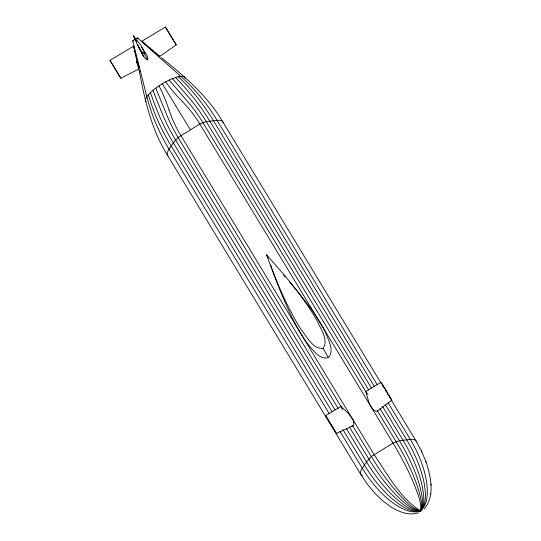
<?xml version="1.0" encoding="UTF-8"?>
<svg xmlns="http://www.w3.org/2000/svg" width="541" height="541" viewBox="0 0 541 541"><rect width="100%" height="100%" fill="white"/><g stroke="black" fill="none" stroke-linecap="round" stroke-linejoin="round"><path stroke-width="0.81" d="M424.137 508.98C435.18 496.239 430.866 477.142 426.315 462.609L425.882 461.561M430.961 485.196L431.001 484.161M430.677 494.4L430.704 493.595M420.567 511.022L420.871 511.455L420.634 510.92C421.777 501.92 417.327 493.284 414.46 484.993C408.475 470.474 401.124 456.55 393.043 443.099L199.825 124.024A81.88 43.3 69.1 0 0 188.437 108.153L182.642 101.836M339.863 431.224L362.294 468.263C370.348 481.382 380.337 493.52 392.719 502.785C400.631 508.283 410.7 514.234 420.634 510.92C423.251 501.913 419.14 492.553 416.624 483.965C411.288 469.196 404.181 455.109 396.1 441.652L377.517 410.964A2.326 2.096 22.5 0 1 375.664 411.14L374.183 410.416M158.249 55.304L159.791 56.406L176.238 44.903L173.357 40.108M342.845 429.473L364.411 465.084C372.506 478.285 382.271 490.613 394.213 500.54C401.665 506.173 410.714 513.01 420.634 510.92C424.692 502.163 421.148 492.107 418.984 483.296C414.345 468.33 407.481 454.122 399.434 440.705L380.025 408.651M346.294 428.513L366.561 461.987C374.697 475.262 384.259 487.779 395.742 498.349C402.802 504.151 410.822 511.637 420.634 510.92C426.038 502.609 423.299 491.897 421.48 482.876C417.571 467.769 410.957 453.466 402.964 440.103L382.697 406.629M223.217 122.848A32.338 8.906 -31.2 0 0 217.076 120.339L206.222 121.63L199.825 124.024L178.09 137.482L173.35 142.912L169.076 149.188A32.338 8.906 -31.2 0 0 168.055 156.004M349.425 427.045L368.834 459.093C377.003 472.442 386.348 485.142 397.344 496.3C404.046 502.325 411.092 510.183 420.634 510.92C427.241 503.157 425.551 491.884 424.056 482.606C420.905 467.404 414.548 453.013 406.609 439.725L385.476 404.824M144.244 53.742C143.899 46.864 137.144 41.407 133.431 35.889C136.609 41.738 138.313 50.245 144.244 53.742L147.605 59.753L146.469 59.598L144.63 57.826A29.18 23.892 -35.5 0 1 143.791 56.717L143.615 56.46A45.66 37.397 -45.3 0 1 142.466 54.54L138.435 46.1M353.773 422.453L353.8 424.117A2.38 2.164 -82.9 0 1 352.739 425.909L371.302 456.557C379.478 469.953 388.6 482.815 399.089 494.508C405.419 500.756 411.593 508.743 420.634 510.92C428.283 503.718 427.83 491.992 426.66 482.383C424.279 467.113 418.179 452.628 410.288 439.414L388.296 403.086M323.133 348.309C328.935 339.592 320.204 328.461 316.83 320.238C302.953 296.407 284.951 275.288 266.551 254.865C276.106 280.61 286.473 306.341 301.154 329.658C306.889 336.488 312.705 349.358 323.133 348.309L328.333 357.642C319.156 360.11 312.651 349.398 307.43 343.535C296.265 328.116 288.502 310.581 281.164 293.107A558.211 536.584 -28.7 0 1 274.848 276.965L270.622 265.137M147.605 59.753L147.943 58.306L147.084 55.872A29.877 24.433 -27.3 0 0 146.652 54.993L146.496 54.729A45.66 37.288 -15.7 0 0 145.367 52.802M136.812 38.736L137.651 38.032L180.748 76.349A194.327 162.895 84.9 0 1 217.076 120.339L377.084 384.57M328.333 357.642C334.811 350.703 328.319 339.958 325.554 332.641C317.06 315.592 305.11 300.586 293.033 285.979A558.211 536.584 -28.7 0 0 289.415 281.719M389.026 395.457L391.86 400.164L377.517 410.964L377.733 410.355M138.624 68.47L138.692 69.092L120.812 78.215L109.999 60.362L133.586 46.188L135.209 52.856M146.401 45.261L141.837 41.224L165.424 27.05L176.231 44.896M351.914 425.672L352.718 425.868L336.434 433.476L325.628 415.623L340.938 406.419L348.404 413.446L352.806 419.593A11.199 10.164 -82.9 0 1 353.807 422.447M391.86 400.164L381.053 382.311L365.743 391.508L368.752 401.97M133.911 40.514L132.734 40.988L146.868 96.711A194.327 160.65 33.9 0 0 169.076 149.188L329.084 413.419M418.43 512.706C409.436 516.006 399.799 512.077 391.988 507.607L383.312 501.351L375.028 493.439L367.576 484.466L360.577 474.085L167.358 155.01C151.311 129.353 144.63 99.497 139.145 70.127L139.882 71.885M420.634 510.92C399.799 498.031 387.579 474.295 374.041 454.521L180.822 135.446A81.88 41.711 49 0 1 171.997 118.033L169.035 110.012M156.701 54.1L157.073 54.391M141.837 41.224L153.083 50.671M156.667 53.647L159.805 56.379M161.489 57.752C184.501 76.322 207.609 95.872 222.743 121.725L381.425 383.772M153.238 51.246L151.791 50.002M149.843 48.311L148.721 47.317M175.575 77.505L184.738 87.311L193.536 97.738A126.411 58.57 67.4 0 1 209.759 121.022L371.478 388.113M172.478 78.628L189.905 98.719A101.248 42.786 66.5 0 1 206.236 121.61L368.813 390.135M141.329 47.412L141.742 47.926M169.171 80.082L189.58 103.892A86.952 39.033 67.1 0 1 202.895 122.564L365.743 391.508L367.954 394.369M142.547 48.94L145.34 52.815M336.421 433.449L333.155 428.073M120.805 78.208L117.573 72.9M146.138 101.525A22.823 6.282 -31.2 0 1 162.293 83.767L175.811 105.874M371.065 406.805L371.931 408.103A10.996 9.9 22.5 0 0 374.149 410.45M109.999 60.362L117.208 72.23M325.628 415.623L332.884 427.579M387.769 393.429L381.053 382.311M382.737 385.936L383.61 387.376M385.361 390.264L386.233 391.711M387.106 393.151L388.418 395.322M389.73 397.486L390.602 398.927M391.481 400.374L415.961 440.8L421.358 450.761L426.315 462.609M172.998 39.588L165.424 27.05M374.264 386.308L213.397 120.65A166.52 101.809 71.6 0 0 197.039 97.089A220.877 186.787 -83.7 0 0 178.361 76.734M175.622 140.018L338.213 408.529M335.082 409.99L173.35 142.912A126.411 56 50.7 0 1 160.17 117.803L154.936 105.218L150.425 92.619M332.059 411.674L171.193 146.009A166.52 98.814 46.6 0 1 157.857 120.636A220.877 184.576 22.9 0 1 148.39 94.749M133.431 35.889L135.027 38.796M135.257 39.216L135.487 39.628M135.94 40.46L136.17 40.879M136.393 41.292L136.623 41.711M143.318 56.075L141.674 52.68M266.551 254.865L267.545 256.874M267.667 257.124L268.038 257.881M342.439 409.706L340.938 406.419L178.09 137.482A86.952 37.248 51 0 1 167.649 117.086L155.788 88.122M141.343 51.97L140.072 49.089M421.358 450.761L421.818 451.863M139.47 47.649L139.767 48.365M137.955 44.889L138.192 45.491M152.92 90.388L162.8 115.01A101.248 40.676 51.6 0 0 175.602 140.018M138.665 69.086L137.637 64.541M135.399 53.613L135.764 55.108M136.116 56.562L136.285 57.278M136.623 58.699L136.88 59.808M137.137 60.923L137.218 61.295M136.772 60.477L133.586 46.188M137.326 63.033L137.4 63.392M137.772 63.845L137.84 64.196M138.144 65.772L138.408 67.226M162.293 83.767A22.823 6.282 -31.2 0 1 185.076 78.12M158.973 85.884A221.343 184.102 -26.7 0 1 169.008 110.019M175.818 105.887A102.276 1.183 59 0 1 190.324 129.725M182.662 101.816A221.343 184.271 -33.4 0 1 165.715 81.826M362.497 475.769A32.338 8.906 -31.2 0 1 362.294 468.263L366.561 461.987L371.302 456.557L393.043 443.099L399.434 440.705L410.288 439.414A32.338 8.906 -31.2 0 1 416.428 441.923M371.018 406.798A34.069 30.661 22.5 0 1 368.779 401.963M132.937 41.792A3.314 0.913 -31.2 0 1 134.973 39.108A3.314 0.913 -31.2 0 1 138.212 38.621M154.313 51.936A45.66 2.232 39.2 0 1 152.156 50.124M156.41 54.235A29.18 1.413 39.9 0 1 157.316 54.986M137.428 61.431A45.66 10.015 74.2 0 1 137.982 64.027M138.746 65.664A29.18 3.807 76.5 0 1 138.983 66.935M136.893 62.905A29.877 1.569 77.8 0 1 136.596 61.41M136.758 61.248A45.66 2.874 78.7 0 1 137.279 63.669M156.248 53.228A29.877 3.807 41 0 1 155.436 52.578M155.497 52.91A45.66 10.664 43.6 0 1 154.942 52.45M283.633 275.112A558.211 536.584 -28.7 0 1 285.121 276.796"/></g></svg>
